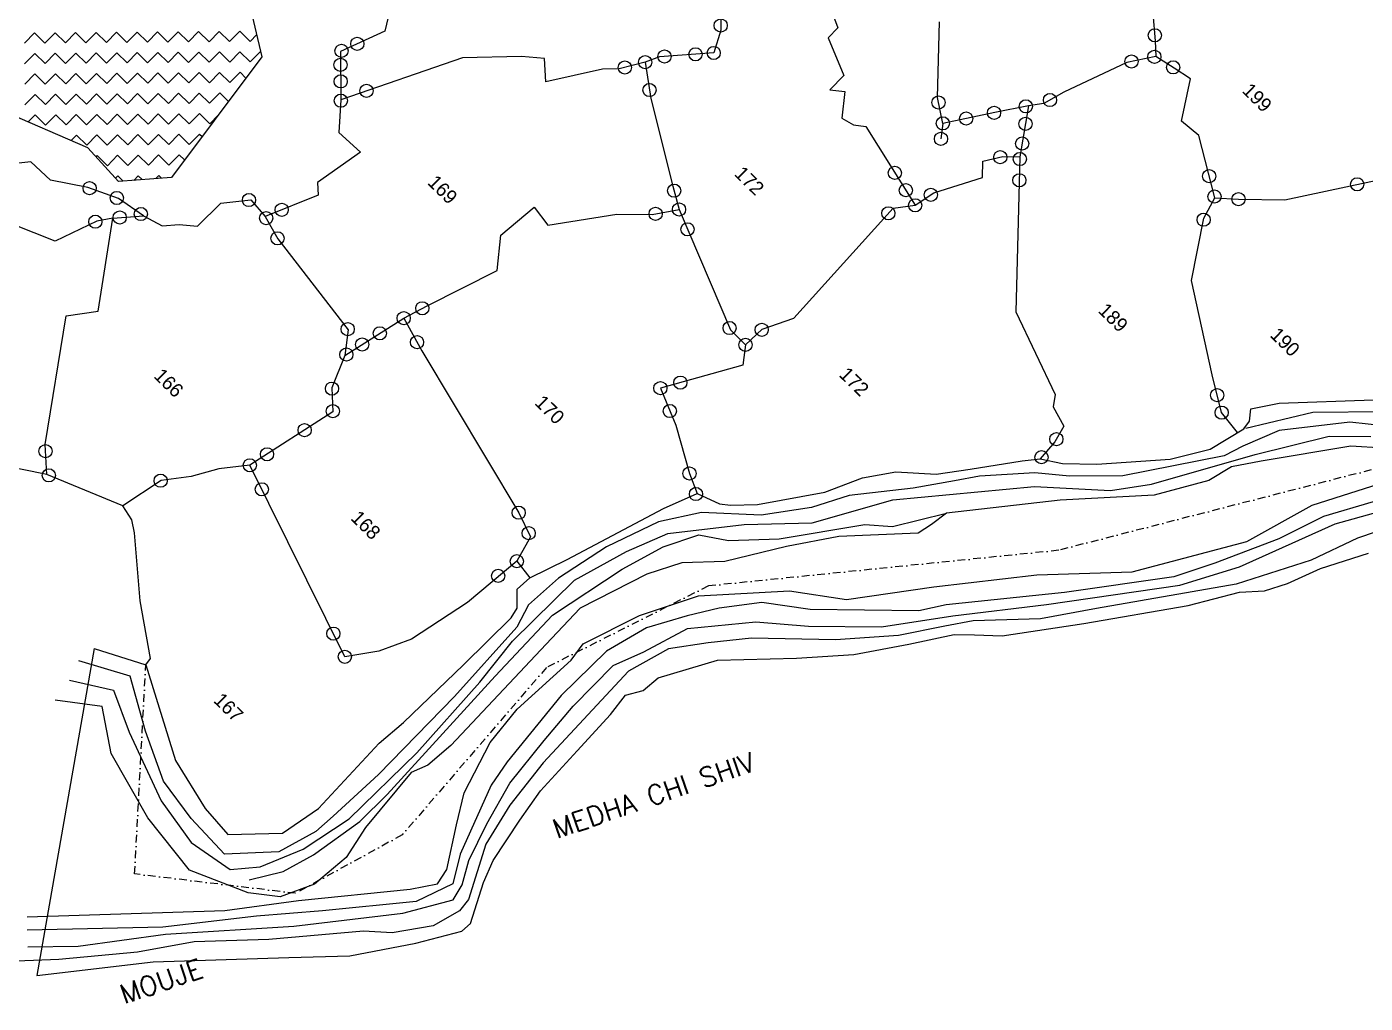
# Model space of a CAD drawing. Header units: metres. Extents: x 342804 to 346854, y 1762918 to 1765966.
# Drawn here: x 343808 to 344671, y 1762918 to 1763547 of the extents above; entities that cross this region are included whole.
import ezdxf

# ---------------------------------------------------------------- set-up
doc = ezdxf.new("R2010")
doc.units = ezdxf.units.M
doc.header["$MEASUREMENT"] = 0
doc.linetypes.add('DASHDOT', pattern=[1, 0.5, -0.25, 0, -0.25])
for name, color, linetype in [('LINE_WATER', 4, 'Continuous'), ('OFF', 1, 'Continuous'), ('POLY_HATCH', 12, 'Continuous'), ('POLY_PARCEL', 6, 'Continuous'), ('POLY_WATER', 4, 'Continuous'), ('TEXT_MAPOUT', 7, 'Continuous'), ('TEXT_PARCEL', 7, 'Continuous'), ('V_BOUND_LINE', 7, 'Continuous'), ('V_BOUND_STREAM_LINE', 7, 'DASHDOT')]:
    doc.layers.add(name, color=color, linetype=linetype)
doc.styles.get("Standard").update_dxf_attribs({"font": 'simplex.shx'})
doc.styles.add('TEXT_MAP', font='')
doc.styles.get('TEXT_MAP').set_extended_font_data('Kruti Dev 050')

msp = doc.modelspace()

# ---------------------------------------------------------------- linework, layer by layer
for centre in [(344255.35, 1763548.06), (344021.03, 1763536.3), (344535.23, 1763541.79), (344010.89, 1763531.72), (344219.16, 1763528.09), (344239.1, 1763529.55), (344250.85, 1763530.41), (344534.97, 1763527.93), (344010.22, 1763522.74), (344193.49, 1763521.03), (344206.65, 1763524.42), (344520.22, 1763524.86), (344547.04, 1763521.12), (344010.32, 1763512.08), (344026.95, 1763505.95), (344209.38, 1763506.48), (344010.38, 1763499.62), (344395.78, 1763498.48), (344431.58, 1763491.83), (344452.1, 1763495.94), (344467.65, 1763500.04), (344398.6, 1763484.98), (344413.56, 1763488.08), (344451.89, 1763484.68), (344397.33, 1763475.02), (344449.75, 1763471.96), (344435.62, 1763463.15), (344448.22, 1763461.98), (344367.66, 1763453.05), (344570.32, 1763450.96), (343848.44, 1763443.16), (344225.31, 1763441.6), (344374.65, 1763441.88), (344447.91, 1763448.28), (344665.72, 1763445.71), (343866.03, 1763436.91), (343951.16, 1763435.57), (344380.72, 1763432.17), (344390.79, 1763438.88), (344573.73, 1763437.8), (344589.15, 1763436.15), (343867.84, 1763424.28), (343881.51, 1763426.53), (343962.32, 1763423.92), (343972.29, 1763429.3), (344213.36, 1763426.63), (344228.47, 1763429.47), (344363.45, 1763427.03), (344566.7, 1763422.87), (343852.13, 1763421.58), (344233.92, 1763416.7), (343969.6, 1763410.91), (344062.94, 1763365.75), (344050.94, 1763359.4), (344014.84, 1763352.29), (344035.55, 1763349.63), (344261.07, 1763353.05), (344281.79, 1763351.93), (344024.14, 1763342.38), (344059.56, 1763343.87), (344271.36, 1763342.22), (344013.99, 1763335.93), (344004.7, 1763313.95), (344216.45, 1763314.23), (344229.34, 1763317.84), (344575.49, 1763309.78), (344005.27, 1763299.41), (344222.58, 1763299.52), (344578.32, 1763298.49), (343987.08, 1763287.21), (344471.76, 1763281.42), (343820.04, 1763273.62), (343962.84, 1763271.63), (344462.2, 1763269.72), (343951.8, 1763264.53), (344235.17, 1763259.23), (343822.16, 1763258.06), (343894.24, 1763254.58), (343959.5, 1763249.08), (344239.37, 1763245.99), (344125.1, 1763233.99), (344131.56, 1763220.73), (344123.89, 1763202.68), (344111.83, 1763193.22), (344005.62, 1763155.99), (344013, 1763141.1)]:
    msp.add_circle(centre, 4.25)
at = {"layer": 'LINE_WATER'}
for p, q in [((344637.21, 1763298.57), (344593.88, 1763288.27)), ((344682.83, 1763298.94), (344637.21, 1763298.57)), ((344660.93, 1763292.3), (344615.35, 1763287.01)), ((344684.69, 1763289.72), (344660.93, 1763292.3)), ((344615.35, 1763287.01), (344592, 1763276.95)), ((344599.92, 1763271.45), (344647.61, 1763283.24)), ((344647.61, 1763283.24), (344674.43, 1763283.15)), ((344533.09, 1763252.29), (344599.92, 1763271.45)), ((344592, 1763276.95), (344579.97, 1763270.57)), ((344661.69, 1763276.9), (344603.81, 1763267.18)), ((344682.36, 1763275.52), (344661.69, 1763276.9)), ((344579.97, 1763270.57), (344514.71, 1763257.71)), ((344584.69, 1763263.53), (344569.97, 1763254.78)), ((344603.81, 1763267.18), (344584.69, 1763263.53)), ((344406.12, 1763254.62), (344379.34, 1763249.78)), ((344422.22, 1763257.59), (344406.12, 1763254.62)), ((344457.97, 1763259.72), (344422.22, 1763257.59)), ((344480.19, 1763257.43), (344457.97, 1763259.72)), ((344514.71, 1763257.71), (344480.19, 1763257.43)), ((344569.97, 1763254.78), (344534.9, 1763245.25)), ((344636.59, 1763238.87), (344695.33, 1763257.53)), ((344379.34, 1763249.78), (344338.07, 1763245.13)), ((344366.27, 1763242.3), (344457.57, 1763250.76)), ((344457.57, 1763250.76), (344506.61, 1763248.38)), ((344506.61, 1763248.38), (344533.09, 1763252.29)), ((344313.78, 1763237.23), (344281.45, 1763232.35)), ((344338.07, 1763245.13), (344313.78, 1763237.23)), ((344314.29, 1763227.39), (344366.27, 1763242.3)), ((344474.19, 1763241.98), (344400.84, 1763233.59)), ((344534.9, 1763245.25), (344474.19, 1763241.98)), ((344594.55, 1763215.41), (344636.59, 1763238.87)), ((344676.02, 1763241.04), (344644.03, 1763231.54)), ((344242.89, 1763234.2), (344215.14, 1763228.05)), ((344281.45, 1763232.35), (344242.89, 1763234.2)), ((344366.09, 1763225.05), (344400.84, 1763233.59)), ((344400.84, 1763233.59), (344391.35, 1763226.43)), ((344644.03, 1763231.54), (344615.17, 1763217.12)), ((344651.59, 1763226.74), (344680.2, 1763234.67)), ((344705.48, 1763230.89), (344665.83, 1763217.48)), ((344215.14, 1763228.05), (344181.67, 1763212.05)), ((344194.51, 1763209.01), (344221.24, 1763220.48)), ((344218.26, 1763212.01), (344241.28, 1763219.68)), ((344221.24, 1763220.48), (344270.52, 1763226.43)), ((344241.28, 1763219.68), (344260.43, 1763216.14)), ((344270.52, 1763226.43), (344314.29, 1763227.39)), ((344293.1, 1763217.02), (344348.21, 1763226.4)), ((344382.76, 1763220.81), (344331.6, 1763218.55)), ((344348.21, 1763226.4), (344366.09, 1763225.05)), ((344391.35, 1763226.43), (344382.76, 1763220.81)), ((344589.84, 1763198.97), (344651.59, 1763226.74)), ((344181.67, 1763212.05), (344150.7, 1763191.77)), ((344191.86, 1763197.62), (344218.26, 1763212.01)), ((344297.74, 1763212.11), (344257.99, 1763202.41)), ((344260.43, 1763216.14), (344293.1, 1763217.02)), ((344331.6, 1763218.55), (344297.74, 1763212.11)), ((344520.58, 1763195.91), (344594.55, 1763215.41)), ((344615.17, 1763217.12), (344573.99, 1763201.38)), ((344665.83, 1763217.48), (344636.05, 1763203.37)), ((344161.06, 1763190.55), (344194.51, 1763209.01)), ((344257.99, 1763202.41), (344230.24, 1763201.57)), ((344636.05, 1763203.37), (344587.77, 1763187.87)), ((344146.79, 1763167.97), (344191.86, 1763197.62)), ((344207.8, 1763194.3), (344164.82, 1763172.37)), ((344230.24, 1763201.57), (344207.8, 1763194.3)), ((344392.75, 1763186.21), (344459.25, 1763193.88)), ((344459.25, 1763193.88), (344520.58, 1763195.91)), ((344573.99, 1763201.38), (344547.55, 1763192.53)), ((344551.4, 1763187.26), (344589.84, 1763198.97)), ((344121, 1763151.08), (344161.06, 1763190.55)), ((344150.7, 1763191.77), (344131.42, 1763174.66)), ((344336.39, 1763178.05), (344392.75, 1763186.21)), ((344465.47, 1763174.84), (344551.4, 1763187.26)), ((344547.55, 1763192.53), (344477.08, 1763182.59)), ((344587.77, 1763187.87), (344497.56, 1763172.25)), ((344202.97, 1763167.63), (344241.1, 1763180.27)), ((344241.1, 1763180.27), (344299.66, 1763183.62)), ((344299.66, 1763183.62), (344336.39, 1763178.05)), ((344477.08, 1763182.59), (344400.68, 1763174.58)), ((344109.94, 1763128.6), (344146.79, 1763167.97)), ((344131.42, 1763174.66), (344123.83, 1763160.1)), ((344164.82, 1763172.37), (344146.18, 1763152.8)), ((344254.26, 1763172.37), (344233.64, 1763167.58)), ((344281.95, 1763176), (344254.26, 1763172.37)), ((344313.12, 1763171.62), (344281.95, 1763176)), ((344383.12, 1763170.64), (344313.12, 1763171.62)), ((344400.68, 1763174.58), (344383.12, 1763170.64)), ((344405.1, 1763167.57), (344465.47, 1763174.84)), ((344497.56, 1763172.25), (344461.55, 1763165.49)), ((344123.83, 1763160.1), (344083.64, 1763115.4)), ((344166.75, 1763149.46), (344202.97, 1763167.63)), ((344207.5, 1763159.66), (344181.73, 1763144.65)), ((344205.71, 1763144.31), (344233.95, 1763159.33)), ((344233.64, 1763167.58), (344207.5, 1763159.66)), ((344233.95, 1763159.33), (344278, 1763163.69)), ((344278, 1763163.69), (344311.94, 1763160.88)), ((344311.94, 1763160.88), (344358.91, 1763160.42)), ((344358.91, 1763160.42), (344405.1, 1763167.57)), ((344399.79, 1763160.91), (344369.94, 1763154.81)), ((344418.09, 1763164.21), (344399.79, 1763160.91)), ((344461.55, 1763165.49), (344418.09, 1763164.21)), ((344146.18, 1763152.8), (344081.41, 1763083.86)), ((344100.07, 1763124.77), (344121, 1763151.08)), ((344275.3, 1763153.13), (344247.27, 1763150.13)), ((344329.26, 1763152.02), (344275.3, 1763153.13)), ((344369.94, 1763154.81), (344329.26, 1763152.02)), ((344181.73, 1763144.65), (344152.38, 1763116.06)), ((344158.82, 1763138.91), (344166.75, 1763149.46)), ((344186.05, 1763135.52), (344205.71, 1763144.31)), ((344221.66, 1763146.17), (344195.89, 1763131.78)), ((344247.27, 1763150.13), (344221.66, 1763146.17)), ((343874.53, 1763128.56), (343841.46, 1763138.47)), ((344124.08, 1763107.26), (344158.82, 1763138.91)), ((344160.2, 1763109.18), (344186.05, 1763135.52)), ((343835.41, 1763126.06), (343863.83, 1763119.51)), ((343884.39, 1763093.19), (343874.53, 1763128.56)), ((344040.29, 1763052.2), (344109.94, 1763128.6)), ((344059.45, 1763079.12), (344100.07, 1763124.77)), ((344195.89, 1763131.78), (344140.89, 1763072.76)), ((343863.83, 1763119.51), (343873.92, 1763092.46)), ((343856.52, 1763108.97), (343826.27, 1763113.04)), ((343862.32, 1763078.8), (343856.52, 1763108.97)), ((344083.64, 1763115.4), (344034.73, 1763065.07)), ((344152.38, 1763116.06), (344117.65, 1763073.27)), ((344141.58, 1763087.15), (344160.2, 1763109.18)), ((344106.69, 1763085.85), (344124.08, 1763107.26)), ((343873.92, 1763092.46), (343894.64, 1763048.23)), ((343896.07, 1763060.91), (343884.39, 1763093.19)), ((344081.41, 1763083.86), (344066.41, 1763071.1)), ((344090, 1763053.34), (344106.69, 1763085.85)), ((344119.3, 1763059.53), (344141.58, 1763087.15)), ((343886.06, 1763037.16), (343862.32, 1763078.8)), ((344015.8, 1763036.61), (344059.45, 1763079.12)), ((344117.65, 1763073.27), (344107.3, 1763058.39)), ((344034.73, 1763065.07), (344005.41, 1763038.4)), ((344055.66, 1763066.39), (344026.36, 1763031.01)), ((344066.41, 1763071.1), (344055.66, 1763066.39)), ((344140.89, 1763072.76), (344119.41, 1763045.3)), ((343913.86, 1763036.74), (343896.07, 1763060.91)), ((344107.3, 1763058.39), (344087.32, 1763013.84)), ((344104.57, 1763033.27), (344119.3, 1763059.53)), ((343894.64, 1763048.23), (343913.88, 1763021.31)), ((344022.6, 1763034.88), (344040.29, 1763052.2)), ((344084.94, 1763032.65), (344090, 1763053.34)), ((344119.41, 1763045.3), (344103.89, 1763020.2)), ((343912.85, 1763003.46), (343886.06, 1763037.16)), ((343935.32, 1763013.79), (343913.86, 1763036.74)), ((343986.06, 1763016.95), (344015.8, 1763036.61)), ((343992.87, 1763013.36), (344022.6, 1763034.88)), ((344005.41, 1763038.4), (343994.4, 1763028.44)), ((344026.36, 1763031.01), (344013.91, 1763011.67)), ((344078.7, 1763003.92), (344084.94, 1763032.65)), ((344093.05, 1763009.74), (344104.57, 1763033.27)), ((343913.88, 1763021.31), (343939, 1763003.99)), ((343994.4, 1763028.44), (343970.46, 1763015.3)), ((343970.46, 1763015.3), (343935.32, 1763013.79)), ((343958.41, 1763005.63), (343986.06, 1763016.95)), ((343973.23, 1763002.72), (343992.87, 1763013.36)), ((344087.32, 1763013.84), (344082.55, 1762994.68)), ((344103.89, 1763020.2), (344092.78, 1762984.66)), ((343939, 1763003.99), (343958.41, 1763005.63)), ((344013.91, 1763011.67), (343993.4, 1762994.55)), ((344072.68, 1762994.75), (344078.7, 1763003.92)), ((344088.56, 1762993.98), (344093.05, 1763009.74)), ((343950.59, 1762988.96), (343912.85, 1763003.46)), ((343951.38, 1762997.31), (343973.23, 1763002.72)), ((343971.27, 1762986.35), (343950.59, 1762988.96)), ((343993.4, 1762994.55), (343971.27, 1762986.35)), ((343983.05, 1762983.86), (344055.14, 1762991.22)), ((344055.14, 1762991.22), (344072.68, 1762994.75)), ((344082.55, 1762994.68), (344058.95, 1762983.21)), ((344082.78, 1762984.38), (344088.56, 1762993.98)), ((343935.69, 1762977.58), (343983.05, 1762983.86)), ((344058.95, 1762983.21), (343998.57, 1762977.17)), ((344050.48, 1762975.8), (344082.78, 1762984.38)), ((344092.78, 1762984.66), (344086.82, 1762977.31)), ((343808.08, 1762973.48), (343935.69, 1762977.58)), ((343956.05, 1762973.75), (343895.7, 1762966.78)), ((343998.57, 1762977.17), (343956.05, 1762973.75)), ((343980.21, 1762967.42), (344050.48, 1762975.8)), ((344086.82, 1762977.31), (344069.95, 1762967.62)), ((343895.7, 1762966.78), (343808.16, 1762964.84)), ((343840.96, 1762954.59), (343897.32, 1762962.14)), ((343897.32, 1762962.14), (343980.21, 1762967.42)), ((344024.96, 1762964.17), (343963.96, 1762958.75)), ((344043.47, 1762963.09), (344024.96, 1762964.17)), ((344069.95, 1762967.62), (344043.47, 1762963.09)), ((343808.59, 1762954.03), (343840.96, 1762954.59)), ((343915.86, 1762957.35), (343879.22, 1762950.58)), ((343963.96, 1762958.75), (343915.86, 1762957.35)), ((343828.7, 1762945.86), (343801.27, 1762944.72)), ((343879.22, 1762950.58), (343828.7, 1762945.86))]:
    msp.add_line(p, q, dxfattribs=at)
at = {"layer": 'OFF'}
msp.add_line((343851.37, 1763146.52), (343814.35, 1762935.61), dxfattribs=at)
at = {"layer": 'POLY_HATCH'}
for p, q in [((343950.07, 1763568.03), (343959.52, 1763527.97)), ((343959.52, 1763527.97), (343928.82, 1763486.93)), ((343847.35, 1763469.27), (343790.49, 1763493.81)), ((343928.82, 1763486.93), (343901.13, 1763450.18)), ((343867.04, 1763447.49), (343847.35, 1763469.27)), ((343901.13, 1763450.18), (343867.04, 1763447.49))]:
    msp.add_line(p, q, dxfattribs=at)
at = {"layer": 'POLY_HATCH', "linetype": 'Continuous'}
for p, q in [((343806.35, 1763536.67), (343812.91, 1763543.34)), ((343812.91, 1763543.34), (343819.58, 1763536.78)), ((343819.58, 1763536.78), (343826.14, 1763543.45)), ((343826.14, 1763543.45), (343832.81, 1763536.89)), ((343832.81, 1763536.89), (343839.37, 1763543.56)), ((343839.37, 1763543.56), (343846.04, 1763536.99)), ((343846.04, 1763536.99), (343852.6, 1763543.66)), ((343852.6, 1763543.66), (343859.27, 1763537.1)), ((343859.27, 1763537.1), (343865.83, 1763543.77)), ((343865.83, 1763543.77), (343872.5, 1763537.21)), ((343872.5, 1763537.21), (343879.06, 1763543.88)), ((343879.06, 1763543.88), (343885.73, 1763537.32)), ((343885.73, 1763537.32), (343892.29, 1763543.99)), ((343892.29, 1763543.99), (343898.96, 1763537.43)), ((343898.96, 1763537.43), (343905.52, 1763544.1)), ((343905.52, 1763544.1), (343912.19, 1763537.54)), ((343912.19, 1763537.54), (343918.75, 1763544.21)), ((343918.75, 1763544.21), (343925.42, 1763537.65)), ((343925.42, 1763537.65), (343931.98, 1763544.32)), ((343931.98, 1763544.32), (343938.65, 1763537.75)), ((343938.65, 1763537.75), (343945.21, 1763544.42)), ((343945.21, 1763544.42), (343951.88, 1763537.86)), ((343951.88, 1763537.86), (343956.16, 1763542.21)), ((343832.92, 1763523.66), (343839.48, 1763530.33)), ((343839.48, 1763530.33), (343846.15, 1763523.76)), ((343846.15, 1763523.76), (343852.71, 1763530.43)), ((343852.71, 1763530.43), (343859.38, 1763523.87)), ((343859.38, 1763523.87), (343865.94, 1763530.54)), ((343865.94, 1763530.54), (343872.61, 1763523.98)), ((343872.61, 1763523.98), (343879.17, 1763530.65)), ((343879.17, 1763530.65), (343885.84, 1763524.09)), ((343885.84, 1763524.09), (343892.4, 1763530.76)), ((343892.4, 1763530.76), (343899.07, 1763524.2)), ((343899.07, 1763524.2), (343905.63, 1763530.87)), ((343905.63, 1763530.87), (343912.3, 1763524.31)), ((343912.3, 1763524.31), (343918.86, 1763530.98)), ((343918.86, 1763530.98), (343925.53, 1763524.42)), ((343925.53, 1763524.42), (343932.09, 1763531.08)), ((343932.09, 1763531.08), (343938.76, 1763524.52)), ((343938.76, 1763524.52), (343945.32, 1763531.19)), ((343945.32, 1763531.19), (343951.99, 1763524.63)), ((343951.99, 1763524.63), (343958.55, 1763531.3)), ((343958.55, 1763531.3), (343958.79, 1763531.07)), ((343806.46, 1763523.44), (343813.02, 1763530.11)), ((343813.02, 1763530.11), (343819.69, 1763523.55)), ((343819.69, 1763523.55), (343826.25, 1763530.22)), ((343826.25, 1763530.22), (343832.92, 1763523.66)), ((343806.57, 1763510.21), (343813.13, 1763516.88)), ((343813.13, 1763516.88), (343819.8, 1763510.32)), ((343819.8, 1763510.32), (343826.36, 1763516.99)), ((343826.36, 1763516.99), (343833.03, 1763510.43)), ((343833.03, 1763510.43), (343839.59, 1763517.1)), ((343839.59, 1763517.1), (343846.26, 1763510.53)), ((343846.26, 1763510.53), (343852.82, 1763517.2)), ((343852.82, 1763517.2), (343859.49, 1763510.64)), ((343859.49, 1763510.64), (343866.05, 1763517.31)), ((343866.05, 1763517.31), (343872.72, 1763510.75)), ((343872.72, 1763510.75), (343879.28, 1763517.42)), ((343879.28, 1763517.42), (343885.95, 1763510.86)), ((343885.95, 1763510.86), (343892.51, 1763517.53)), ((343892.51, 1763517.53), (343899.18, 1763510.97)), ((343899.18, 1763510.97), (343905.74, 1763517.64)), ((343905.74, 1763517.64), (343912.41, 1763511.08)), ((343912.41, 1763511.08), (343918.97, 1763517.75)), ((343918.97, 1763517.75), (343925.64, 1763511.19)), ((343925.64, 1763511.19), (343932.2, 1763517.85)), ((343932.2, 1763517.85), (343938.87, 1763511.29)), ((343938.87, 1763511.29), (343945.43, 1763517.96)), ((343945.43, 1763517.96), (343949.23, 1763514.22)), ((343912.52, 1763497.85), (343919.08, 1763504.52)), ((343919.08, 1763504.52), (343925.75, 1763497.96)), ((343925.75, 1763497.96), (343932.31, 1763504.62)), ((343932.31, 1763504.62), (343937.92, 1763499.1)), ((343806.68, 1763496.98), (343813.24, 1763503.65)), ((343813.24, 1763503.65), (343819.91, 1763497.09)), ((343819.91, 1763497.09), (343826.47, 1763503.76)), ((343826.47, 1763503.76), (343833.14, 1763497.2)), ((343833.14, 1763497.2), (343839.7, 1763503.87)), ((343839.7, 1763503.87), (343846.37, 1763497.3)), ((343846.37, 1763497.3), (343852.93, 1763503.97)), ((343852.93, 1763503.97), (343859.6, 1763497.41)), ((343859.6, 1763497.41), (343866.16, 1763504.08)), ((343866.16, 1763504.08), (343872.83, 1763497.52)), ((343872.83, 1763497.52), (343879.39, 1763504.19)), ((343879.39, 1763504.19), (343886.06, 1763497.63)), ((343886.06, 1763497.63), (343892.62, 1763504.3)), ((343892.62, 1763504.3), (343899.29, 1763497.74)), ((343899.29, 1763497.74), (343905.85, 1763504.41)), ((343905.85, 1763504.41), (343912.52, 1763497.85)), ((343808.88, 1763485.88), (343813.35, 1763490.42)), ((343813.35, 1763490.42), (343820.02, 1763483.86)), ((343820.02, 1763483.86), (343826.58, 1763490.53)), ((343826.58, 1763490.53), (343833.25, 1763483.97)), ((343833.25, 1763483.97), (343839.81, 1763490.64)), ((343839.81, 1763490.64), (343846.48, 1763484.07)), ((343846.48, 1763484.07), (343853.04, 1763490.74)), ((343853.04, 1763490.74), (343859.71, 1763484.18)), ((343859.71, 1763484.18), (343866.27, 1763490.85)), ((343866.27, 1763490.85), (343872.94, 1763484.29)), ((343872.94, 1763484.29), (343879.5, 1763490.96)), ((343879.5, 1763490.96), (343886.17, 1763484.4)), ((343886.17, 1763484.4), (343892.73, 1763491.07)), ((343892.73, 1763491.07), (343899.4, 1763484.51)), ((343899.4, 1763484.51), (343905.96, 1763491.18)), ((343905.96, 1763491.18), (343912.63, 1763484.62)), ((343912.63, 1763484.62), (343919.19, 1763491.29)), ((343919.19, 1763491.29), (343925.86, 1763484.73)), ((343925.86, 1763484.73), (343931.33, 1763490.29)), ((343836.51, 1763473.95), (343839.92, 1763477.4)), ((343839.92, 1763477.4), (343846.58, 1763470.84)), ((343846.58, 1763470.84), (343853.15, 1763477.51)), ((343853.15, 1763477.51), (343859.81, 1763470.95)), ((343859.81, 1763470.95), (343866.38, 1763477.62)), ((343866.38, 1763477.62), (343873.04, 1763471.06)), ((343873.04, 1763471.06), (343879.61, 1763477.73)), ((343879.61, 1763477.73), (343886.27, 1763471.17)), ((343886.27, 1763471.17), (343892.84, 1763477.84)), ((343892.84, 1763477.84), (343899.5, 1763471.28)), ((343899.5, 1763471.28), (343906.07, 1763477.95)), ((343906.07, 1763477.95), (343912.73, 1763471.39)), ((343912.73, 1763471.39), (343919.3, 1763478.06)), ((343919.3, 1763478.06), (343920.92, 1763476.45)), ((343852.53, 1763463.54), (343853.25, 1763464.28)), ((343853.25, 1763464.28), (343859.92, 1763457.72)), ((343859.92, 1763457.72), (343866.48, 1763464.39)), ((343866.48, 1763464.39), (343873.15, 1763457.83)), ((343873.15, 1763457.83), (343879.71, 1763464.5)), ((343879.71, 1763464.5), (343886.38, 1763457.94)), ((343886.38, 1763457.94), (343892.94, 1763464.61)), ((343892.94, 1763464.61), (343899.61, 1763458.05)), ((343899.61, 1763458.05), (343906.17, 1763464.72)), ((343906.17, 1763464.72), (343909.57, 1763461.38)), ((343865.09, 1763449.64), (343866.59, 1763451.16)), ((343866.59, 1763451.16), (343870.08, 1763447.73)), ((343876.86, 1763448.26), (343879.82, 1763451.27)), ((343879.82, 1763451.27), (343882.43, 1763448.7)), ((343891.09, 1763449.39), (343893.05, 1763451.38)), ((343893.05, 1763451.38), (343894.78, 1763449.68))]:
    msp.add_line(p, q, dxfattribs=at)
at = {"layer": 'POLY_PARCEL'}
for p, q in [((344045.63, 1763573.17), (344038.81, 1763544.34)), ((344255.51, 1763572.37), (344255.33, 1763545.12)), ((344322.62, 1763568.68), (344330.78, 1763546.52)), ((344395.1, 1763501.72), (344396.34, 1763550.36)), ((344533.98, 1763555.89), (344535.55, 1763538.18)), ((344038.81, 1763544.34), (344010.14, 1763531.38)), ((344255.33, 1763545.12), (344250.85, 1763530.41)), ((344330.78, 1763546.52), (344324.55, 1763540.19)), ((344324.55, 1763540.19), (344334.83, 1763515.95)), ((344010.14, 1763531.38), (344010.42, 1763500.25)), ((344250.85, 1763530.41), (344215.85, 1763527.85)), ((344535.55, 1763538.18), (344535.93, 1763528.13)), ((344088.82, 1763527.31), (344010.42, 1763500.25)), ((344126.97, 1763528.02), (344088.82, 1763527.31)), ((344141.65, 1763526.87), (344126.97, 1763528.02)), ((344142.62, 1763511.79), (344141.65, 1763526.87)), ((344206.65, 1763524.42), (344189.92, 1763520.11)), ((344215.85, 1763527.85), (344206.65, 1763524.42)), ((344206.65, 1763524.42), (344210.22, 1763500.97)), ((344517.1, 1763524.22), (344476.61, 1763505.05)), ((344535.93, 1763528.13), (344517.1, 1763524.22)), ((344547.74, 1763520.67), (344535.93, 1763528.13)), ((344179.02, 1763520.02), (344142.62, 1763511.79)), ((344189.92, 1763520.11), (344179.02, 1763520.02)), ((344334.83, 1763515.95), (344325.69, 1763506.66)), ((344558.28, 1763513.62), (344547.74, 1763520.67)), ((344552.53, 1763486.34), (344558.28, 1763513.62)), ((344325.69, 1763506.66), (344335.34, 1763505.47)), ((344335.34, 1763505.47), (344333.4, 1763488.27)), ((344476.61, 1763505.05), (344463.68, 1763497.82)), ((344010.42, 1763500.25), (344009.19, 1763479.01)), ((344210.22, 1763500.97), (344224.55, 1763444.49)), ((344398.6, 1763484.98), (344395.1, 1763501.72)), ((344453.84, 1763496.29), (344432.08, 1763491.93)), ((344453.84, 1763496.29), (344448.31, 1763463.34)), ((344463.68, 1763497.82), (344453.84, 1763496.29)), ((344333.4, 1763488.27), (344340.98, 1763484.13)), ((344432.08, 1763491.93), (344398.6, 1763484.98)), ((344009.19, 1763479.01), (344022.99, 1763466.37)), ((344340.98, 1763484.13), (344340.98, 1763484.13)), ((344340.98, 1763484.13), (344348.96, 1763482.94)), ((344348.96, 1763482.94), (344380.72, 1763432.17)), ((344398.6, 1763484.98), (344397.33, 1763475.02)), ((344563.51, 1763477.2), (344552.53, 1763486.34)), ((344573.93, 1763437.03), (344563.51, 1763477.2)), ((344022.99, 1763466.37), (343995.33, 1763446.82)), ((344424.38, 1763460.52), (344437.35, 1763463.56)), ((344437.35, 1763463.56), (344448.31, 1763463.34)), ((344448.31, 1763463.34), (344445.69, 1763363.43)), ((343810.56, 1763460.24), (343784.7, 1763457.37)), ((343823.16, 1763448.43), (343810.56, 1763460.24)), ((344424.17, 1763450.11), (344424.38, 1763460.52)), ((343847.31, 1763443.56), (343823.16, 1763448.43)), ((343995.33, 1763446.82), (343995.87, 1763438.8)), ((344224.55, 1763444.49), (344228.47, 1763429.47)), ((344392.81, 1763440.23), (344424.17, 1763450.11)), ((344619.06, 1763435.65), (344684.55, 1763449.76)), ((343867.02, 1763436.56), (343847.31, 1763443.56)), ((343883.19, 1763425.37), (343867.02, 1763436.56)), ((343933.11, 1763433.49), (343952.43, 1763435.72)), ((343952.43, 1763435.72), (343961.7, 1763425.03)), ((343995.87, 1763438.8), (343961.7, 1763425.03)), ((344380.72, 1763432.17), (344392.81, 1763440.23)), ((344566.92, 1763423.98), (344573.93, 1763437.03)), ((344573.93, 1763437.03), (344589.28, 1763436.14)), ((344589.28, 1763436.14), (344619.06, 1763435.65)), ((343918.06, 1763418.79), (343933.11, 1763433.49)), ((344113.67, 1763412.82), (344135.13, 1763430.87)), ((344135.13, 1763430.87), (344143.8, 1763419.38)), ((344211.2, 1763426.23), (344228.47, 1763429.47)), ((344228.47, 1763429.47), (344261.58, 1763351.83)), ((344302.56, 1763359.48), (344366.49, 1763430.39)), ((344366.49, 1763430.39), (344380.72, 1763432.17)), ((343826.22, 1763409.06), (343799.23, 1763419.71)), ((343853, 1763422), (343826.22, 1763409.06)), ((343863.36, 1763423.96), (343853, 1763422)), ((343853.98, 1763363.97), (343863.36, 1763423.96)), ((343863.36, 1763423.96), (343883.19, 1763425.37)), ((343883.19, 1763425.37), (343895.15, 1763418.92)), ((343895.15, 1763418.92), (343906.15, 1763419.89)), ((343906.15, 1763419.89), (343918.06, 1763418.79)), ((343961.7, 1763425.03), (343969.85, 1763410.46)), ((344143.8, 1763419.38), (344188.46, 1763426.43)), ((344188.46, 1763426.43), (344211.2, 1763426.23)), ((344558.89, 1763383.67), (344566.92, 1763423.98)), ((343969.85, 1763410.46), (344015.2, 1763351.82)), ((344111.27, 1763390.07), (344113.67, 1763412.82)), ((344066, 1763367.37), (344111.27, 1763390.07)), ((344572.24, 1763322.76), (344558.89, 1763383.67)), ((344050.94, 1763359.4), (344066, 1763367.37)), ((343819.84, 1763277.84), (343833.25, 1763360.99)), ((343833.25, 1763360.99), (343853.98, 1763363.97)), ((344012.98, 1763335.29), (344050.94, 1763359.4)), ((344050.94, 1763359.4), (344062.68, 1763338.25)), ((344282.08, 1763352.2), (344302.56, 1763359.48)), ((344445.69, 1763363.43), (344445.69, 1763363.43)), ((344445.69, 1763363.43), (344470.89, 1763310.26)), ((344015.2, 1763351.82), (344012.98, 1763335.29)), ((344261.58, 1763351.83), (344271.36, 1763342.22)), ((344271.36, 1763342.22), (344282.08, 1763352.2)), ((344271.36, 1763342.22), (344269.61, 1763329.16)), ((344012.98, 1763335.29), (344004.68, 1763314.47)), ((344062.68, 1763338.25), (344125.1, 1763233.99)), ((344269.61, 1763329.16), (344216.45, 1763314.23)), ((344578.32, 1763298.49), (344572.24, 1763322.76)), ((344004.68, 1763314.47), (344005.29, 1763298.91)), ((344216.45, 1763314.23), (344226.35, 1763290.45)), ((344470.89, 1763310.26), (344469.71, 1763302.29)), ((344005.29, 1763298.91), (343951.8, 1763264.53)), ((344469.71, 1763302.29), (344476.53, 1763289.76)), ((344588.55, 1763285.63), (344578.32, 1763298.49)), ((344226.35, 1763290.45), (344235.17, 1763259.23)), ((344476.53, 1763289.76), (344470.75, 1763279.66)), ((343820.78, 1763258.63), (343819.84, 1763277.84)), ((343819.84, 1763277.84), (343819.84, 1763277.84)), ((344470.75, 1763279.66), (344461.34, 1763268.73)), ((343951.8, 1763264.53), (343931.8, 1763262.17)), ((344013, 1763141.1), (343951.8, 1763264.53)), ((343894.59, 1763254.81), (343869.85, 1763238.39)), ((343913.91, 1763257.32), (343894.59, 1763254.81)), ((343931.8, 1763262.17), (343913.91, 1763257.32)), ((344235.17, 1763259.23), (344240.08, 1763246.3)), ((344125.1, 1763233.99), (344132.69, 1763218.4)), ((344132.69, 1763218.4), (344123.89, 1763202.68)), ((344123.89, 1763202.68), (344092.09, 1763176.13)), ((344123.89, 1763202.68), (344132.38, 1763191.96)), ((344092.09, 1763176.13), (344055.98, 1763152.41)), ((344055.98, 1763152.41), (344034.96, 1763144.62)), ((344055.98, 1763152.41), (344055.98, 1763152.41)), ((344034.96, 1763144.62), (344013, 1763141.1)), ((344013, 1763141.1), (344013, 1763141.1))]:
    msp.add_line(p, q, dxfattribs=at)
at = {"layer": 'POLY_WATER'}
for p, q in [((344615.38, 1763304.52), (344676.3, 1763306.65)), ((344596.37, 1763292.9), (344597.25, 1763301.04)), ((344597.25, 1763301.04), (344615.38, 1763304.52)), ((344592.58, 1763288.1), (344596.37, 1763292.9)), ((344570.99, 1763274.88), (344592.58, 1763288.1)), ((344545.24, 1763268.47), (344570.99, 1763274.88)), ((344416.24, 1763261.94), (344449.65, 1763267.44)), ((344449.65, 1763267.44), (344461.34, 1763268.73)), ((344461.34, 1763268.73), (344475.72, 1763265.8)), ((344475.72, 1763265.8), (344497.95, 1763265.25)), ((344497.95, 1763265.25), (344545.24, 1763268.47)), ((344322.44, 1763247.22), (344346.73, 1763256.48)), ((344346.73, 1763256.48), (344368.22, 1763260.38)), ((344368.22, 1763260.38), (344394.28, 1763258.9)), ((344394.28, 1763258.9), (344416.24, 1763261.94)), ((344218.42, 1763236.66), (344240.08, 1763246.3)), ((344240.08, 1763246.3), (344254.63, 1763239.72)), ((344279.01, 1763239.25), (344322.44, 1763247.22)), ((344254.63, 1763239.72), (344261.57, 1763238.88)), ((344261.57, 1763238.88), (344279.01, 1763239.25)), ((344156.25, 1763203.85), (344218.42, 1763236.66)), ((344132.38, 1763191.96), (344156.25, 1763203.85)), ((344641.99, 1763197.91), (344672.96, 1763207.93)), ((344620.8, 1763188.39), (344641.99, 1763197.91)), ((344124.08, 1763184.65), (344132.38, 1763191.96)), ((344605.95, 1763183.6), (344620.8, 1763188.39)), ((344124.19, 1763172.39), (344124.08, 1763184.65)), ((344556.67, 1763174.11), (344589.79, 1763182.63)), ((344589.79, 1763182.63), (344605.95, 1763183.6)), ((344120.34, 1763166.22), (344124.19, 1763172.39)), ((344489.54, 1763162.54), (344556.67, 1763174.11)), ((344089.43, 1763135.9), (344120.34, 1763166.22)), ((344436.85, 1763154.49), (344489.54, 1763162.54)), ((344376.53, 1763149.15), (344405.78, 1763155.53)), ((344405.78, 1763155.53), (344418.98, 1763155.21)), ((344418.98, 1763155.21), (344436.85, 1763154.49)), ((343851.37, 1763146.52), (343884.66, 1763135.93)), ((344304.27, 1763140.1), (344341.27, 1763142.5)), ((344341.27, 1763142.5), (344376.53, 1763149.15)), ((343884.66, 1763135.93), (343903.73, 1763074.28)), ((344050.72, 1763098.8), (344089.43, 1763135.9)), ((344215.03, 1763127.51), (344253.22, 1763138.86)), ((344253.22, 1763138.86), (344304.27, 1763140.1)), ((344205.32, 1763119.36), (344215.03, 1763127.51)), ((344184.33, 1763103.91), (344193.86, 1763116.29)), ((344193.86, 1763116.29), (344205.32, 1763119.36)), ((344162.84, 1763080.34), (344184.33, 1763103.91)), ((344035.23, 1763085.31), (344050.72, 1763098.8)), ((343996.01, 1763043.19), (344035.23, 1763085.31)), ((343903.73, 1763074.28), (343922.97, 1763043.2)), ((344139.24, 1763054.64), (344162.84, 1763080.34)), ((344125.8, 1763035.82), (344139.24, 1763054.64)), ((343922.97, 1763043.2), (343937.61, 1763026.58)), ((343972.73, 1763027.4), (343996.01, 1763043.19)), ((344108.58, 1763009.73), (344125.8, 1763035.82)), ((343937.61, 1763026.58), (343972.73, 1763027.4)), ((344102.33, 1762995.64), (344108.58, 1763009.73)), ((344094.05, 1762969.2), (344102.33, 1762995.64)), ((344058.84, 1762956.4), (344088.52, 1762964.24)), ((344088.52, 1762964.24), (344094.05, 1762969.2)), ((344016.26, 1762948.19), (344058.84, 1762956.4)), ((343814.35, 1762935.61), (343889.31, 1762944.41)), ((343889.31, 1762944.41), (343976.83, 1762947.2)), ((343976.83, 1762947.2), (344016.26, 1762948.19))]:
    msp.add_line(p, q, dxfattribs=at)
at = {"layer": 'V_BOUND_LINE'}
for p, q in [((343820.78, 1763258.63), (343733.23, 1763276.3)), ((343869.85, 1763238.39), (343820.78, 1763258.63)), ((343875.68, 1763229.32), (343869.85, 1763238.39)), ((343877.43, 1763220.95), (343875.68, 1763229.32)), ((343880.94, 1763177.12), (343877.43, 1763220.95)), ((343887.74, 1763140.03), (343880.94, 1763177.12)), ((343884.66, 1763135.93), (343887.74, 1763140.03))]:
    msp.add_line(p, q, dxfattribs=at)
at = {"layer": 'V_BOUND_STREAM_LINE', "ltscale": 10}
for p, q in [((344753.07, 1763281.76), (344473.3, 1763209.76)), ((344473.3, 1763209.76), (344247.52, 1763186.8)), ((344247.52, 1763186.8), (344142.98, 1763134.18)), ((343877.45, 1763001.08), (343884.66, 1763135.93)), ((344142.98, 1763134.18), (344050.03, 1763026.3)), ((344050.03, 1763026.3), (343981.24, 1762988.57)), ((343981.24, 1762988.57), (343877.45, 1763001.08))]:
    msp.add_line(p, q, dxfattribs=at)

# ---------------------------------------------------------------- texts
at = {"layer": 'TEXT_MAPOUT'}
for s, height, p in [('MEDHA CHI SHIV', 12.4739, (344149.57, 1763023.72)), ('MOUJE', 12.474, (343870.63, 1762917))]:
    msp.add_text(s, height=height, rotation=18.96478, dxfattribs=at).set_placement(p)
at = {"layer": 'TEXT_PARCEL', "style": 'TEXT_MAP'}
for s, p in [('199', (344590.97, 1763505.49)), ('172', (344263.59, 1763451.85)), ('169', (344065.82, 1763446.21)), ('189', (344498.16, 1763363.69)), ('190', (344608.97, 1763347.92)), ('166', (343889.22, 1763321.56)), ('172', (344331.14, 1763322.32)), ('170', (344134.86, 1763304.25)), ('168', (344016.25, 1763229.88)), ('167', (343927.77, 1763112.33))]:
    msp.add_text(s, height=8.981, rotation=315.47003, dxfattribs=at).set_placement(p)

doc.saveas('drawing.dxf')
